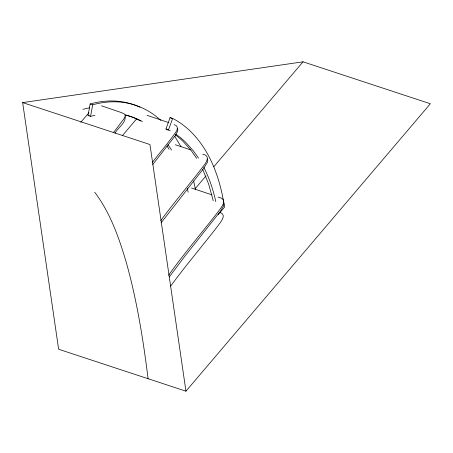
<?xml version="1.0" encoding="UTF-8"?>
<svg xmlns="http://www.w3.org/2000/svg" width="453" height="453" viewBox="0 0 453 453"><rect width="100%" height="100%" fill="white"/><g stroke="black" fill="none" stroke-linecap="round" stroke-linejoin="round"><path stroke-width="0.68" d="M94.904 115.283L90.572 116.387L88.024 115.549L90.147 103.986C102.905 100.345 116.659 99.824 129.501 103.375A331.698 149.507 -71.8 0 1 139.864 107.174M90.572 116.387L92.689 104.824C105.453 101.183 119.207 100.662 132.044 104.213A331.698 149.507 -71.8 0 1 155.334 115.753L160.855 120.345M168.561 275.26C184.026 253.504 201.477 233.272 217.791 212.168C221.5 207.151 228.861 199.133 217.989 197.066M169.269 276.942L184.569 256.585L220.322 211.398L223.839 205.503L224.144 203.244L223.397 201.902M170.668 286.098C185.509 265.769 201.862 246.619 217.264 226.726C219.841 222.825 228.199 214.512 219.161 212.287M160.758 220.611C174.286 202.146 189.218 184.767 203.057 166.54C206.268 162.706 210.928 155.662 202.746 154.19M161.087 222.836L203.38 168.765L207.281 162.593L207.819 160.741L207.372 158.924M113.556 132.508L123.907 118.833L125.204 116.285L125.096 114.728L123.873 113.675L121.313 112.554L101.461 105.815M115.079 133.193C117.74 127.746 125.758 123.148 125.255 116.698M152.418 162.316C160.039 152.355 168.29 142.865 175.492 132.582C177.893 130.124 178.527 125.43 174.167 124.7M152.74 164.541L175.147 135.804L177.684 131.183L177.808 129.768L177.293 128.629M80.759 122.338L88.969 112.684M122.52 135.481L136.704 118.799M195.022 188.844L206.002 175.923M213.782 166.772L303.034 61.812L430.35 103.754L185.951 391.188L58.63 349.246L22.65 102.599L303.034 61.812M218.176 214.66L224.495 207.225L224.02 204.195M88.024 115.549L89.264 115.232M82.871 109.303L89.671 107.774M125.011 115.022L128.346 115.826A320.141 144.297 -71.8 0 1 142.429 121.54M146.987 115.3L168.522 122.537M90.147 103.986L92.689 104.824M175.322 144.767L190.787 149.903M22.65 102.599L149.966 144.541L185.951 391.188M191.545 188.018L212.004 194.875M94.683 192.185C110.249 212.746 118.896 237.497 126.155 261.97C136.914 300.141 143.171 339.416 148.097 378.719M167.967 144.677L171.602 150.056M198.533 158.137L193.323 150.815L185.713 142.333A315.786 142.333 -71.8 0 0 175.781 134.184M174.892 136.557L181.002 146.732M167.032 146.087L169.054 149.218M196.642 158.346L190.781 149.977L183.165 141.495A315.786 142.333 -71.8 0 0 175.396 134.886M203.856 167.423C209.382 178.205 213.204 189.801 215.798 201.619M202.757 169.513L208.652 184.088L213.25 200.775M193.641 180.928L195.458 189.343M187.236 188.188L188.188 192.208M223.34 200.22C218.742 175.034 209.127 149.643 190.549 131.404A327.955 147.82 -71.8 0 0 172.667 118.431M223.584 201.602L223.833 202.984M170.124 117.593A327.955 147.82 -71.8 0 1 171.902 118.539M165.951 129.003A315.786 142.333 -71.8 0 1 168.227 130.232M168.493 129.841A315.786 142.333 -71.8 0 1 170.209 130.753M125.804 114.988A320.141 144.297 -71.8 0 1 140.492 121.042M170.124 117.582L165.951 128.992L168.499 129.83L172.672 118.42L170.124 117.582"/></g></svg>
